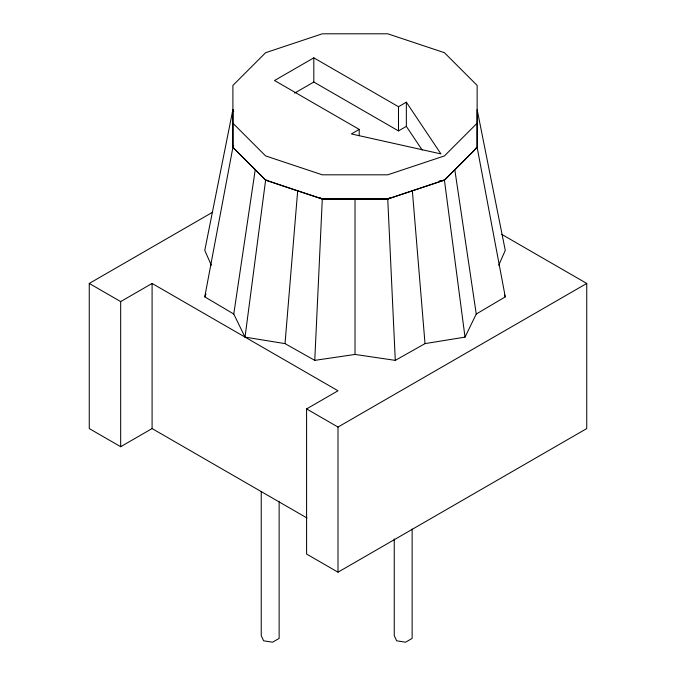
<?xml version="1.0" encoding="UTF-8"?>
<svg xmlns="http://www.w3.org/2000/svg" width="676" height="676" viewBox="0 0 676 676"><rect width="100%" height="100%" fill="white"/><g stroke="black" fill="none" stroke-linecap="round" stroke-linejoin="round"><path stroke-width="1.01" d="M233.735 111.489L232.899 109.605L232.899 147.385L204.769 296.865L233.778 314.036L245.025 337.121L285.019 343.619L314.762 360.367L355.018 354.444L395.283 360.367L425.018 343.619L465.012 337.121L476.259 314.036L505.276 296.865L477.138 147.385L477.138 85.413L444.419 52.694L387.745 33.8L322.3 33.8L265.617 52.694L232.899 85.413L232.899 147.385L265.617 180.103L293.891 189.626L322.3 198.998L387.745 198.998L444.419 180.103L460.905 163.786L477.138 147.385L477.138 109.605L505.276 250.374L498.711 265.254M314.762 360.367L322.3 198.998L319.613 197.485M285.019 343.619L297.693 190.624M245.025 337.121L265.617 180.103L232.899 147.385L233.735 145.492M233.778 314.036L255.241 169.651M232.899 109.605L204.769 250.374L211.326 265.254M204.769 296.865L205.994 294.077M477.138 123.201L444.419 155.919L387.745 174.814L322.3 174.814L265.617 155.919L232.899 123.201M475.329 148.458L477.138 147.385L444.419 180.103L387.745 198.998L322.3 198.998L265.617 180.103L267.654 180.441M359.218 129.412L351.368 133.941L440.929 153.908L406.352 102.194L398.494 106.732L313.816 57.84L274.54 80.52L359.218 129.412L359.218 135.715M294.635 93.102L313.816 82.033L398.494 130.916L406.352 126.387L406.352 102.194M307.014 518.01L152.092 428.567L120.674 446.709L89.257 428.567L89.257 283.447L212.712 212.171M89.257 283.447L120.674 301.589L152.092 283.447L338 390.779L306.583 408.921L306.583 554.041L338 572.183L586.743 428.567L586.743 283.447L501.693 234.344M306.583 408.921L338 427.055L586.743 283.447M383.655 198.398L387.745 198.998L390.424 197.485M439.341 180.931L444.419 180.103L465.012 337.121M322.3 198.998L326.39 198.398M406.352 126.387L422.179 150.047M504.448 295.006L505.276 296.865M454.796 169.651L476.259 314.036M412.343 190.624L425.018 343.619M387.745 198.998L395.283 360.367M412.14 529.054L412.14 638.423L405.592 642.2L396.651 640.814L394.252 635.651L394.252 538.907M398.494 106.732L398.494 130.916M355.018 198.406L355.018 354.444M338 427.055L338 572.183M313.816 57.84L313.816 82.033M279.129 501.685L279.129 638.423L272.58 642.2L263.64 640.814L261.24 635.651L261.24 491.553M152.092 283.447L152.092 428.567M120.674 301.589L120.674 446.709"/></g></svg>
